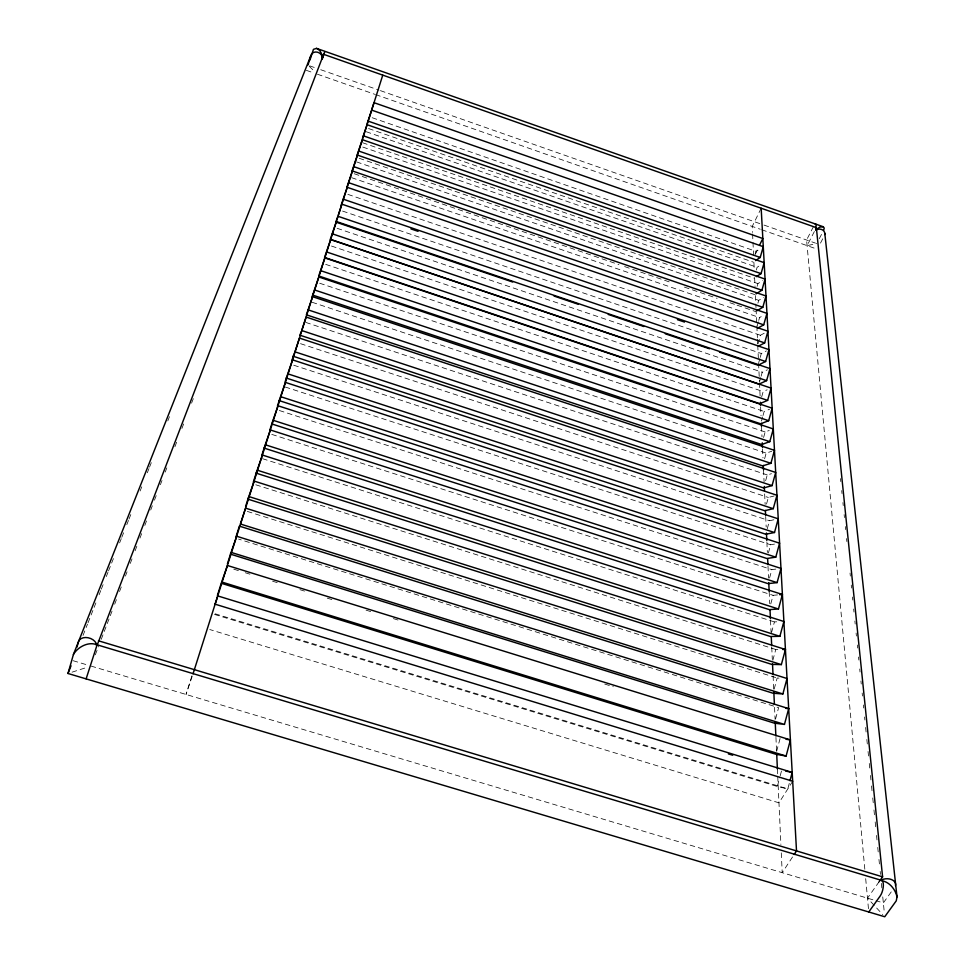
<?xml version="1.0" encoding="UTF-8"?>
<svg xmlns="http://www.w3.org/2000/svg" width="965" height="965" viewBox="0 0 965 965"><rect width="100%" height="100%" fill="white"/><g stroke="black" fill="none" stroke-linecap="round" stroke-linejoin="round"><path stroke-width="0.72" stroke-dasharray="4.83 3.62" d="M789.261 783.411L787.802 788.924L777.332 786.511L779.865 777.042M780.227 775.691L781.674 770.275M775.571 718.937L778.61 707.647L238.584 539.097M776.632 751.361L780.118 738.37M772.832 660.301L775.776 649.481L778.526 649.481M774.183 689.082L777.163 678.033L779.985 678.166M770.782 603.897L773.122 595.321L778.429 594.838M771.542 632.533L774.425 621.918L778.478 621.737M768.393 553.005L770.649 544.767L774.485 544.091M769.563 578.023L771.867 569.615L775.776 569.097M766.512 504.08L768.345 497.47L774.087 495.998M767.247 528.82L769.479 520.726L773.87 519.773M763.592 437.543L765.149 431.97L769.226 430.462M764.606 458.797L766.174 453.116L771.711 451.282M765.643 480.715L767.247 474.937L771.469 473.694M761.662 396.953L763.17 391.561L767.115 389.824M761.469 421.054L762.615 416.94M763.001 415.565L764.147 411.464L769.491 409.293M757.983 343.926L760.42 335.277L765.426 332.575M758.743 362.611L759.841 358.703M760.215 357.4L761.313 353.492L766.403 350.922M759.624 381.525L760.746 377.544M761.108 376.217L762.229 372.249L767.404 369.8M757.115 286.364L757.899 283.613L762.676 280.598M757.923 303.143L758.719 300.356L763.568 297.437M757.151 326.086L758.357 321.828M758.755 320.404L759.551 317.569L763.255 315.459M755.571 254.133L756.331 251.467L759.805 249.066M756.331 270.031L757.103 267.317L760.625 264.989M191.926 675.802L186.016 694.45L192.578 675.186M95.318 654.801L98.551 646.369M101.241 639.337L112.531 609.82M114.678 604.199L117.368 597.166M119.515 591.545L122.205 584.513M125.438 576.081L127.042 571.859M130.275 563.427L132.965 556.395M135.112 550.774L137.802 543.753M139.949 538.12L142.639 531.1M144.798 525.467L147.476 518.446M150.709 510.015L152.325 505.793M154.472 500.172L157.162 493.139M160.383 484.707L161.999 480.486M165.232 472.054L166.836 467.832M174.906 446.747L177.596 439.714M181.903 428.472L184.05 422.851M191.577 403.165L193.724 397.544M83.026 635.44L87.465 624.222M88.008 622.823L93.557 608.794M94.112 607.395L96.874 600.387M99.093 594.778L100.758 590.568M101.313 589.169L104.087 582.16M106.295 576.551L107.959 572.341M108.514 570.942L114.063 556.914M119.6 542.897L121.264 538.687M121.819 537.288L124.582 530.268M126.801 524.658L128.466 520.461M129.02 519.049L131.795 512.041M140.106 491.004L141.758 486.806M147.307 472.778L148.972 468.568M149.527 467.169L152.289 460.16M167.801 420.897L169.466 416.687M761.168 208.235L752.242 226.425L752.519 232.432M754.968 254.35L758.249 247.764M813.471 226.582L806.583 240.008L864.857 869.658M814.376 231.504L807.102 245.629L816.764 243.578M819.285 238.705L822.445 232.613M820.503 243.108L823.036 238.222M792.687 781.24L778.96 802.832L209.755 629.53M792.542 856.968L782.205 872.674L781.228 851.625M879.236 881.576L867.487 898.162L882.722 914.567M891.25 891.901L883.349 902.902L876.136 900.755M72.061 672.171L86.959 667.37M73.05 660.687L88.249 665.223M91.024 666.055L874.7 900.321M215.111 613.788L787.802 788.924M214.507 614.428L777.332 786.511M233.783 569.181L239.537 570.966M245.291 572.752L251.033 574.525M272.6 581.207L278.354 582.993M299.922 589.663L305.664 591.448M327.231 598.131L332.985 599.904M366.049 610.145L371.802 611.931M393.37 618.601L399.124 620.386M604.717 684.052L613.342 686.73M247.354 511.426L775.727 677.575M255.797 484.792L775.776 649.481M262.504 458.677L774.425 621.918M271.78 434.383L773.122 595.321M279.343 410.511L771.867 569.615M285.218 387.001L770.649 544.767M293.71 365.204L769.479 520.726M300.525 343.673L768.345 497.47M305.7 322.394L767.247 474.937M319.692 283.228L765.149 431.97M312.081 302.25L766.174 453.116M325.675 264.35L764.147 411.464M331.478 246.039L763.17 391.561M337.111 228.295L762.229 372.249M342.563 211.07L761.313 353.492M351.574 177.656L759.551 317.569M347.858 194.363L760.42 335.277M359.161 158.26L754.775 294.615M356.568 161.891L758.719 300.356M354.252 173.748L618.939 264.627M624.632 266.581L671.592 282.697M684.402 287.1L717.128 298.342M729.938 302.733L735.632 304.687M737.055 305.181L755.559 311.526M366.145 131.698L757.103 267.317M362.514 142.711L754.027 278.149M362.84 147.078L757.899 283.613M372.152 117.706L756.331 251.467M368.582 128.55L753.291 262.13M309.681 65.849L316.568 68.262M320.742 69.721L378.98 90.131M380.403 90.638L762.543 224.568M763.966 225.062L815.497 243.132M306.339 70.336L313.263 72.761M317.413 74.209L374.758 94.293M375.602 94.582L760.263 229.236M761.687 229.73L816.052 248.765M309.319 66.344L314.373 71.265M840.503 478.604L840.804 481.607M841.709 490.594L842.011 493.598M842.928 502.596L843.229 505.588M844.134 514.586L844.435 517.59M845.352 526.576L845.654 529.58M846.558 538.579L846.86 541.57M850.044 573.065L850.346 576.057M851.251 585.055L851.552 588.047M852.469 597.045L852.771 600.049M853.675 609.048L853.977 612.039M854.881 621.038L855.183 624.041M856.1 633.028L856.401 636.031M857.306 645.03L857.608 648.022M858.524 657.02L858.826 660.024M859.731 669.01L860.032 672.014M860.937 681.013L861.25 684.004M862.155 693.003L862.457 696.006M863.361 704.993L863.663 707.996M864.58 716.995L864.881 719.986M865.641 727.489L866.087 731.989M866.847 739.48L867.306 743.979M868.054 751.47L868.512 755.969M869.272 763.472L869.718 767.971M870.478 775.462L870.937 779.961M871.54 785.956L872.143 791.951M872.758 797.958L873.361 803.954M873.964 809.949L874.567 815.944M875.171 821.939L875.786 827.934M876.534 835.437L876.992 839.936M877.752 847.427L878.198 851.926M878.958 859.429L879.417 863.928M880.176 871.419L880.478 874.423M881.383 883.409L881.841 887.909M882.746 896.907L884.326 912.601M865.689 878.657L868.765 911.985M752.591 233.94L753.593 255.532M753.918 262.492L754.196 268.511M754.606 277.522L755.028 286.545M755.45 295.555L756.005 307.582M756.077 309.09L757.392 337.641M757.465 339.137L757.682 343.649M757.742 345.156L758.514 361.682M758.587 363.19L759.419 381.223M759.491 382.731L760.118 396.253M760.601 406.772L761.023 415.794M761.506 426.313L762 436.831M762.555 448.858L762.977 457.868M763.532 469.895L764.087 481.921M764.642 493.935L765.136 504.466M765.691 516.48L766.174 526.999M766.873 542.028L767.368 552.547M767.983 566.081L768.55 578.107M769.177 591.629L769.732 603.656M770.492 620.181L771.059 632.208M771.747 647.238L772.314 659.264M773.074 675.79L773.701 689.312M774.545 707.345L775.1 719.371M775.932 737.405L776.56 750.939M777.392 768.972L777.669 774.979M777.742 776.487L780.89 844.435M880.044 880.9A8.854 5.862 -1.6 0 0 878.789 882.203A8.962 3.353 -76.5 0 1 879.791 881.057"/><path stroke-width="1.45" d="M97.2 644.837L881.672 880.418M824.786 233.277L897.004 896.907L896.256 900.84L884.748 916.75L67.996 673.486L73.424 654.475L310.947 55.415A5.911 5.211 26.8 0 1 317.328 52.158A5.911 5.211 26.8 0 1 322.286 57.96M324.795 51.579L322.069 59.323M786.101 756.053L790.407 739.914L227.451 565.502L221.238 583.258L775.86 754.244L786.101 756.053L221.998 582.088M789.997 780.661L792.193 772.41L217.813 595.936L215.026 604.416M782.868 693.968L787.03 678.516L245.617 508.157L240.406 524.007L782.868 693.968L773.062 693.232L239.356 526.118M784.449 724.425L788.695 708.636L236.715 536.263L230.466 554.139L774.437 723.171L784.449 724.425L231.383 552.475M779.877 636.321L783.894 621.496L262.432 455.058L256.147 473.152L770.456 636.514L779.877 636.321L257.438 470.244M781.348 664.62L785.438 649.493L254.181 481.101L247.909 499.146L771.735 664.366L781.348 664.62L249.079 496.613M777.09 582.631L780.975 568.397L278.041 405.77L271.756 423.925L768.031 583.632L777.09 582.631L273.252 420.33M778.466 608.999L782.41 594.488L270.381 429.968L264.096 448.098L769.226 609.615L778.466 608.999L265.484 444.829M774.497 532.523L778.248 518.832L292.576 359.873L286.303 378.051L765.764 534.212L774.497 532.523L287.968 373.877M775.776 557.155L779.587 543.198L285.435 382.417L279.162 400.596L766.885 558.506L775.776 557.155L280.743 396.699M772.06 485.636L775.703 472.452L306.134 317.051L301.707 330.525L772.06 485.636L763.641 487.94L299.898 335.193L301.249 331.683M773.255 508.688L776.958 495.262L299.476 338.1L294.952 351.827L773.255 508.688L764.69 510.702L293.215 356.266L294.518 352.937M318.679 275.954L760.697 423.792L768.695 420.704L772.169 408.207L324.867 257.92L319.174 274.639M312.624 295.073L761.65 444.515L769.78 441.668L773.303 428.955L318.824 276.991L313.106 293.794M770.902 463.309L774.485 450.353L312.588 296.689L306.363 314.807L762.639 465.89L770.902 463.309L308.233 309.91M766.608 380.644L769.986 368.582L336.387 221.528L330.247 239.477L758.888 384.167L766.608 380.644L332.346 233.832M767.633 400.379L771.059 388.099L330.718 239.441L324.554 257.438L759.781 403.684L767.633 400.379L326.592 251.962M757.585 328.245L763.713 324.843L766.946 313.36L352.406 170.974L346.785 187.512M758.418 346.158L764.654 342.913L767.935 331.236L347.231 187.319L341.14 205.135M719.504 352.165L758.02 365.216L765.619 361.501L768.948 349.632L341.887 204.17L338.353 214.918M756.367 276.641L761.059 273.626L764.159 262.661L367.062 124.69L362.478 138.381M755.969 293.879L761.916 290.224L765.064 279.09L362.321 139.672L356.773 156.028M756.765 310.827L762.808 307.292L765.993 295.99L357.436 155.088L351.851 171.541M755.595 260.586L760.215 257.474L763.279 246.678L371.682 110.119L367.134 123.677M76.935 647.141L78.491 641.725A9.457 6.622 17.2 0 1 88.201 637.756A9.457 6.622 17.2 0 1 96.765 645.428M86.114 678.877L97.212 644.524M97.224 645.006L323.637 54.33L816.354 227.644L882.589 876.835L880.068 880.394M308.016 64.908L310.947 55.415M309.97 59.951L313.456 49.348L316.52 48.371L823.314 226.775L824.219 228.066L823.7 230.177M322.31 58.588L323.637 54.33M217.402 595.465L221.033 583.982M227.402 563.898L230.587 553.85M236.051 536.637L239.236 526.601M245.605 506.516L248.331 497.904M253.337 482.126L256.521 472.078M261.973 454.865L264.253 447.688M269.718 430.474L271.985 423.309M277.45 406.084L279.271 400.354M285.182 381.706L286.545 377.399M291.997 360.186L293.372 355.88M312.021 297.063L312.925 294.192M382.767 75.125L193.048 673.811M371.634 109.829L374.034 102.688L762.832 238.524L759.551 245.122M336.206 220.889L337.907 216.257L765.619 361.501M67.996 673.486L71.024 665.802M73.424 654.475C77.55 647.25 87.827 641.604 95.993 644.463L96.681 645.645M794.135 854.544L796.511 850.925L761.168 208.235M868.765 911.985L880.164 896.027A8.962 3.353 -76.5 0 0 883.349 885.701A8.962 3.353 -76.5 0 0 880.78 880.442M815.847 229.779L819.876 227.065L823.314 226.775M779.756 594.717L782.41 594.488M782.675 649.493L785.438 649.493M785.812 708.358L788.695 708.636M785.993 739.25L790.407 739.914M881.853 880.768C889.621 882.022 895.472 889.489 897.004 896.907M785.619 771.071L792.193 772.41M98.466 640.796L882.589 876.835M728.382 753.906L732.7 755.233M215.195 604.211L792.687 781.24M314.554 289.97L769.78 441.668M320.669 270.658L768.695 420.704M335.772 222.047L512.656 282.021M554.031 296.05L578.276 304.277M608.24 314.433L643.896 326.52M665.295 333.781L709.516 348.775M343.311 199.212L764.654 342.913M410.957 228.91L418.074 231.335M677.382 319.644L684.511 322.069M348.558 182.662L763.713 324.843M353.648 166.607L762.808 307.292M363.395 135.836L761.059 273.626M358.594 150.998L761.916 290.224M368.063 121.095L760.215 257.474M316.52 48.371C320.259 49.806 322.322 54.028 322.322 57.876M760.396 402.26L760.529 405.264M761.373 423.309L761.506 426.313M762.278 442.839L762.483 447.35M763.315 465.383L763.532 469.895M764.292 486.42L764.509 490.932M765.414 510.473L765.619 514.984M766.451 533.018L766.801 540.533M767.645 558.566L767.923 564.573M768.755 582.607L769.177 591.629M770.01 609.663L770.432 618.686M771.264 636.719L771.686 645.73M772.519 663.763L773.001 674.282M773.846 692.327L774.4 704.341M775.233 722.375L775.86 735.909M776.704 753.942L777.392 768.972M881.757 879.851A8.854 5.862 -1.6 0 1 891.612 879.598A8.854 5.862 -1.6 0 1 895.472 885.544M815.883 230.153A5.657 4.837 -8.2 0 1 822.156 229.73A5.657 4.837 -8.2 0 1 824.737 234.543M815.196 224.206A5.621 1.375 -69.8 0 1 815.594 228.15"/></g></svg>
